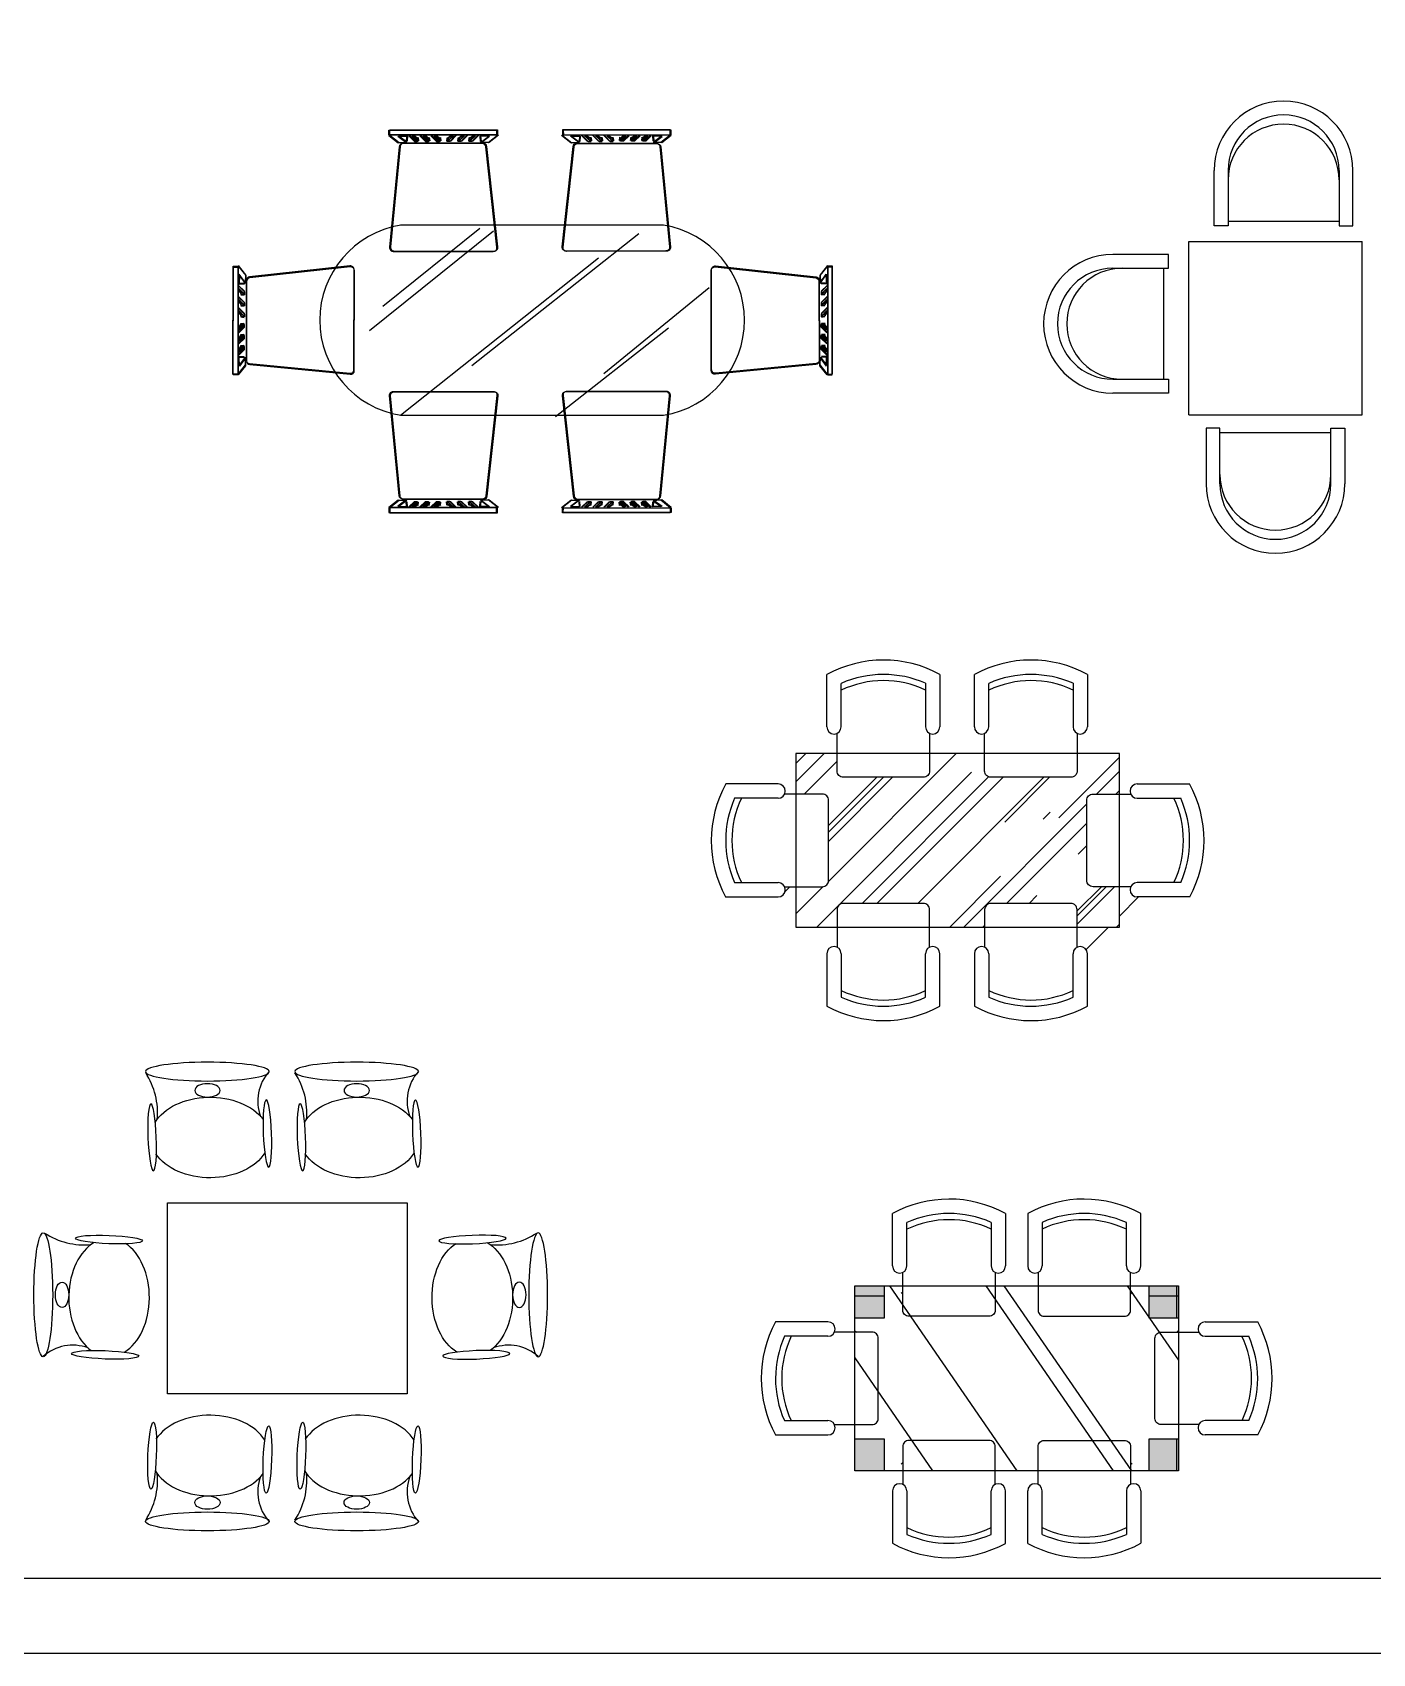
# Model space of a CAD drawing. Header units: inches. Extents: x 10.6 to 53.1, y 11.1 to 35.9.
# Drawn here: x 36.9 to 42.7, y 11.09 to 18.1 of the extents above; entities that cross this region are included whole.
import ezdxf

# ---------------------------------------------------------------- set-up
doc = ezdxf.new("R2010")
doc.units = ezdxf.units.IN
doc.header["$MEASUREMENT"] = 0
for name, color, linetype in [('02', 2, 'Continuous'), ('1', 1, 'Continuous'), ('4', 4, 'Continuous'), ('kadrbm', 4, 'Continuous')]:
    doc.layers.add(name, color=color, linetype=linetype)

# ---------------------------------------------------------------- blocks, each defined once
blk = doc.blocks.new('kadrbm')
at = {"layer": 'kadrbm', "color": 4}
blk.add_lwpolyline([(0, 0), (0, 24.7972), (21, 24.7972), (21, 0), (0, 0)], close=True, dxfattribs=at)
blk.add_lwpolyline([(20.6631, 0.3257), (20.6631, 24.4603), (0.3369, 24.4603), (0.3369, 0.3257), (20.6631, 0.3257)], dxfattribs=at)

msp = doc.modelspace()

# ---------------------------------------------------------------- hatches: boundary and pattern name
at = {"layer": '1'}
h = msp.add_hatch(dxfattribs=at)
h.set_pattern_fill('U', color=256, scale=0.2, angle=270, style=0, double=1, pattern_type=0)
h.set_pattern_definition([(270, (-51.1497, 40.03463), (0.2, -4e-17), []), (360, (-51.1497, 40.03463), (5e-17, 0.2), [])])
h.paths.add_polyline_path([(41.73, 12.5385), (41.8573, 12.5385), (41.8573, 12.6774), (41.73, 12.6774)])
h.paths.add_polyline_path([(41.73, 12.0163), (41.73, 11.8774), (41.8573, 11.8774), (41.8573, 12.0163)])
h.paths.add_polyline_path([(40.5846, 12.0163), (40.4573, 12.0163), (40.4573, 11.8774), (40.5846, 11.8774)])
h.paths.add_polyline_path([(40.5846, 12.5385), (40.5846, 12.6774), (40.4573, 12.6774), (40.4573, 12.5385)])
at = {"layer": '4'}
h = msp.add_hatch(color=256, dxfattribs=at)
h.paths.add_polyline_path([(41.73, 12.0163), (41.73, 11.8774), (41.8573, 11.8774), (41.8573, 12.0163)])
h.paths.add_polyline_path([(41.73, 12.5385), (41.8573, 12.5385), (41.8573, 12.6774), (41.73, 12.6774)])
h.paths.add_polyline_path([(40.4573, 12.5385), (40.5846, 12.5385), (40.5846, 12.6774), (40.4573, 12.6774)])
h.paths.add_polyline_path([(40.5846, 12.0163), (40.4573, 12.0163), (40.4573, 11.8774), (40.5846, 11.8774)])

# ---------------------------------------------------------------- linework, layer by layer
at = {"layer": '02'}
for p, q in [((42.0718, 17.5004), (42.0718, 17.2604)), ((42.5518, 17.5004), (42.5518, 17.2604)), ((38.4171, 16.9131), (38.8366, 17.2506)), ((39.6305, 17.2636), (38.4935, 17.2636)), ((38.3589, 16.8083), (38.8949, 17.2389)), ((38.8017, 16.657), (39.5241, 17.2273)), ((38.4935, 16.4421), (39.3493, 17.1226)), ((41.574, 17.0775), (41.814, 17.0775)), ((39.3727, 16.6221), (39.8271, 16.9945)), ((39.1629, 16.4359), (39.6523, 16.8199)), ((41.574, 16.5975), (41.814, 16.5975)), ((38.4935, 16.4421), (39.6305, 16.4421)), ((42.0367, 16.1454), (42.0367, 16.3854)), ((42.5167, 16.1454), (42.5167, 16.3854)), ((41.5861, 14.8035), (41.6024, 14.8197)), ((41.4241, 14.5445), (41.4611, 14.5815)), ((40.1562, 14.3833), (40.1764, 14.4035)), ((40.2024, 14.2854), (40.3207, 14.4037)), ((41.2109, 14.3312), (41.2445, 14.3649)), ((41.6849, 14.359), (41.6024, 14.2766)), ((41.0116, 14.229), (41.019, 14.2363)), ((41.59, 14.229), (41.6024, 14.2414)), ((41.5548, 14.229), (41.4575, 14.1317)), ((40.6574, 12.6482), (40.6647, 12.6409)), ((41.6573, 12.6482), (41.6499, 12.6409)), ((40.4568, 12.4848), (40.4642, 12.4774)), ((41.8578, 12.4848), (41.8504, 12.4774)), ((40.6574, 11.9066), (40.6647, 11.9139)), ((41.6573, 11.9066), (41.6499, 11.9139))]:
    msp.add_line(p, q, dxfattribs=at)
at = {"layer": '02', "elevation": -0.0908}
for points in [[(38.9087, 17.6738), (38.9087, 17.653), (38.4425, 17.653), (38.4425, 17.6738)], [(38.9128, 17.6753), (38.9128, 17.6546), (38.4467, 17.6546), (38.4467, 17.6753)], [(39.1929, 17.6754), (39.1929, 17.6547), (39.6591, 17.6551), (39.6591, 17.6758)], [(39.197, 17.6739), (39.1971, 17.6532), (39.6632, 17.6536), (39.6632, 17.6743)], [(37.7686, 17.0864), (37.7894, 17.0864), (37.7889, 16.6202), (37.7682, 16.6203)], [(37.7701, 17.0823), (37.7909, 17.0823), (37.7905, 16.6161), (37.7697, 16.6161)], [(40.3599, 17.0823), (40.3392, 17.0823), (40.3396, 16.6161), (40.3603, 16.6161)], [(40.3614, 17.0864), (40.3407, 17.0864), (40.3411, 16.6202), (40.3618, 16.6203)], [(38.9087, 16.0217), (38.9087, 16.0425), (38.4425, 16.0425), (38.4425, 16.0217)], [(38.9128, 16.0202), (38.9128, 16.041), (38.4467, 16.041), (38.4467, 16.0202)], [(39.1929, 16.0201), (39.1929, 16.0409), (39.6591, 16.0404), (39.6591, 16.0197)], [(39.197, 16.0216), (39.1971, 16.0424), (39.6632, 16.042), (39.6632, 16.0212)]]:
    msp.add_lwpolyline(points, close=True, dxfattribs=at)
for points in [[(38.4425, 17.6514), (38.4825, 17.6195), (38.516, 17.6211), (38.4809, 17.6467), (38.5192, 17.6482), (38.5176, 17.6259)], [(38.4467, 17.653), (38.4866, 17.621), (38.5201, 17.6226), (38.485, 17.6482), (38.5233, 17.6498), (38.5217, 17.6274)], [(38.5288, 17.6498), (38.5527, 17.6259), (38.5655, 17.6259), (38.5415, 17.6482), (38.5511, 17.6482), (38.5623, 17.6387), (38.5655, 17.6419), (38.5671, 17.6275)], [(38.5329, 17.6514), (38.5568, 17.6274), (38.5696, 17.6274), (38.5456, 17.6498), (38.5552, 17.6498), (38.5664, 17.6402), (38.5696, 17.6434), (38.5712, 17.629)], [(38.5767, 17.6498), (38.6006, 17.6259), (38.6134, 17.6259), (38.5894, 17.6482), (38.599, 17.6482), (38.6102, 17.6387), (38.6134, 17.6419), (38.615, 17.6275)], [(38.5808, 17.6514), (38.6047, 17.6274), (38.6175, 17.6274), (38.5935, 17.6498), (38.6031, 17.6498), (38.6143, 17.6402), (38.6175, 17.6434), (38.6191, 17.629)], [(38.6245, 17.6498), (38.6485, 17.6259), (38.6613, 17.6259), (38.6373, 17.6482), (38.6469, 17.6482), (38.6581, 17.6387), (38.6613, 17.6419), (38.6629, 17.6275)], [(38.6287, 17.6514), (38.6526, 17.6274), (38.6654, 17.6274), (38.6414, 17.6498), (38.651, 17.6498), (38.6622, 17.6402), (38.6654, 17.6434), (38.667, 17.629)], [(38.7299, 17.6498), (38.706, 17.6259), (38.6932, 17.6259), (38.7171, 17.6482), (38.7076, 17.6482), (38.6964, 17.6387), (38.6932, 17.6419), (38.6916, 17.6275)], [(38.734, 17.6514), (38.7101, 17.6274), (38.6973, 17.6274), (38.7213, 17.6498), (38.7117, 17.6498), (38.7005, 17.6402), (38.6973, 17.6434), (38.6957, 17.629)], [(38.7778, 17.6498), (38.7539, 17.6259), (38.7411, 17.6259), (38.765, 17.6482), (38.7555, 17.6482), (38.7443, 17.6387), (38.7411, 17.6419), (38.7395, 17.6275)], [(38.7819, 17.6514), (38.758, 17.6274), (38.7452, 17.6274), (38.7692, 17.6498), (38.7596, 17.6498), (38.7484, 17.6402), (38.7452, 17.6434), (38.7436, 17.629)], [(38.8257, 17.6498), (38.8018, 17.6259), (38.789, 17.6259), (38.8129, 17.6482), (38.8034, 17.6482), (38.7922, 17.6387), (38.789, 17.6419), (38.7874, 17.6275)], [(38.8298, 17.6514), (38.8059, 17.6274), (38.7931, 17.6274), (38.817, 17.6498), (38.8075, 17.6498), (38.7963, 17.6402), (38.7931, 17.6434), (38.7915, 17.629)], [(38.9119, 17.6514), (38.872, 17.6195), (38.8385, 17.6211), (38.8736, 17.6467), (38.8353, 17.6482), (38.8369, 17.6259)], [(38.916, 17.653), (38.8761, 17.621), (38.8426, 17.6226), (38.8777, 17.6482), (38.8394, 17.6498), (38.841, 17.6274)], [(39.1898, 17.6531), (39.2297, 17.6212), (39.2632, 17.6228), (39.2281, 17.6483), (39.2664, 17.65), (39.2648, 17.6276)], [(39.1939, 17.6516), (39.2338, 17.6197), (39.2673, 17.6213), (39.2322, 17.6468), (39.2705, 17.6484), (39.2689, 17.6261)], [(39.276, 17.6516), (39.2999, 17.6276), (39.3127, 17.6277), (39.2887, 17.65), (39.2983, 17.65), (39.3095, 17.6404), (39.3127, 17.6436), (39.3143, 17.6292)], [(39.2801, 17.65), (39.3041, 17.6261), (39.3168, 17.6261), (39.2929, 17.6485), (39.3024, 17.6485), (39.3136, 17.6389), (39.3168, 17.6421), (39.3184, 17.6277)], [(39.3239, 17.6516), (39.3478, 17.6277), (39.3606, 17.6277), (39.3366, 17.65), (39.3462, 17.65), (39.3574, 17.6405), (39.3606, 17.6437), (39.3622, 17.6293)], [(39.328, 17.6501), (39.3519, 17.6262), (39.3647, 17.6262), (39.3408, 17.6485), (39.3503, 17.6485), (39.3615, 17.6389), (39.3647, 17.6421), (39.3663, 17.6278)], [(39.3718, 17.6516), (39.3957, 17.6277), (39.4085, 17.6277), (39.3845, 17.6501), (39.3941, 17.6501), (39.4053, 17.6405), (39.4085, 17.6437), (39.4101, 17.6293)], [(39.3759, 17.6501), (39.3998, 17.6262), (39.4126, 17.6262), (39.3886, 17.6485), (39.3982, 17.6485), (39.4094, 17.639), (39.4126, 17.6422), (39.4142, 17.6278)], [(39.4771, 17.6517), (39.4532, 17.6278), (39.4404, 17.6278), (39.4644, 17.6501), (39.4548, 17.6501), (39.4436, 17.6405), (39.4404, 17.6437), (39.4388, 17.6294)], [(39.4812, 17.6502), (39.4573, 17.6263), (39.4445, 17.6263), (39.4685, 17.6486), (39.4589, 17.6486), (39.4477, 17.639), (39.4445, 17.6422), (39.4429, 17.6278)], [(39.525, 17.6518), (39.5011, 17.6278), (39.4883, 17.6278), (39.5123, 17.6502), (39.5027, 17.6502), (39.4915, 17.6406), (39.4883, 17.6438), (39.4867, 17.6294)], [(39.5291, 17.6503), (39.5052, 17.6263), (39.4924, 17.6263), (39.5164, 17.6487), (39.5068, 17.6486), (39.4956, 17.6391), (39.4924, 17.6422), (39.4908, 17.6279)], [(39.5729, 17.6518), (39.549, 17.6279), (39.5362, 17.6278), (39.5601, 17.6502), (39.5506, 17.6502), (39.5394, 17.6406), (39.5362, 17.6438), (39.5346, 17.6294)], [(39.577, 17.6503), (39.5531, 17.6263), (39.5403, 17.6263), (39.5643, 17.6487), (39.5547, 17.6487), (39.5435, 17.6391), (39.5403, 17.6423), (39.5387, 17.6279)], [(39.6591, 17.6535), (39.6192, 17.6215), (39.5857, 17.6231), (39.6208, 17.6487), (39.5825, 17.6502), (39.5841, 17.6279)], [(39.6632, 17.652), (39.6234, 17.62), (39.5898, 17.6216), (39.6249, 17.6472), (39.5866, 17.6487), (39.5882, 17.6264)], [(37.791, 17.0896), (37.8228, 17.0497), (37.8212, 17.0161), (37.7957, 17.0513), (37.7941, 17.013), (37.8164, 17.0145)], [(37.7925, 17.0855), (37.8243, 17.0455), (37.8227, 17.012), (37.7972, 17.0472), (37.7956, 17.0089), (37.8179, 17.0104)], [(40.3376, 17.0855), (40.3057, 17.0455), (40.3073, 17.012), (40.3328, 17.0472), (40.3345, 17.0089), (40.3121, 17.0104)], [(40.3391, 17.0896), (40.3072, 17.0497), (40.3088, 17.0161), (40.3343, 17.0513), (40.336, 17.013), (40.3136, 17.0145)], [(37.7925, 17.0034), (37.8164, 16.9794), (37.8164, 16.9667), (37.7941, 16.9906), (37.7941, 16.981), (37.8036, 16.9699), (37.8004, 16.9667), (37.8148, 16.9651)], [(37.794, 16.9993), (37.8179, 16.9753), (37.8179, 16.9625), (37.7956, 16.9865), (37.7956, 16.9769), (37.8051, 16.9657), (37.8019, 16.9625), (37.8163, 16.9609)], [(40.3361, 16.9993), (40.3121, 16.9753), (40.3122, 16.9625), (40.3345, 16.9865), (40.3345, 16.9769), (40.3249, 16.9657), (40.3281, 16.9625), (40.3138, 16.9609)], [(40.3376, 17.0034), (40.3137, 16.9794), (40.3137, 16.9667), (40.336, 16.9906), (40.336, 16.981), (40.3264, 16.9699), (40.3296, 16.9667), (40.3153, 16.9651)], [(37.7924, 16.9555), (37.8163, 16.9315), (37.8163, 16.9188), (37.794, 16.9427), (37.794, 16.9331), (37.8036, 16.922), (37.8004, 16.9188), (37.8147, 16.9172)], [(37.7924, 16.9076), (37.8163, 16.8836), (37.8163, 16.8709), (37.794, 16.8948), (37.794, 16.8853), (37.8035, 16.8741), (37.8003, 16.8709), (37.8147, 16.8693)], [(37.7939, 16.9514), (37.8179, 16.9274), (37.8178, 16.9146), (37.7955, 16.9386), (37.7955, 16.929), (37.8051, 16.9178), (37.8019, 16.9147), (37.8163, 16.913)], [(37.7939, 16.9035), (37.8178, 16.8795), (37.8178, 16.8667), (37.7955, 16.8907), (37.7955, 16.8811), (37.805, 16.8699), (37.8019, 16.8668), (37.8162, 16.8651)], [(40.3361, 16.9514), (40.3122, 16.9274), (40.3122, 16.9146), (40.3345, 16.9386), (40.3345, 16.929), (40.325, 16.9178), (40.3282, 16.9147), (40.3138, 16.913)], [(40.3361, 16.9035), (40.3122, 16.8795), (40.3122, 16.8667), (40.3346, 16.8907), (40.3346, 16.8811), (40.325, 16.8699), (40.3282, 16.8668), (40.3138, 16.8651)], [(40.3376, 16.9555), (40.3137, 16.9315), (40.3137, 16.9188), (40.336, 16.9427), (40.336, 16.9331), (40.3265, 16.922), (40.3297, 16.9188), (40.3153, 16.9172)], [(40.3377, 16.9076), (40.3137, 16.8836), (40.3138, 16.8709), (40.3361, 16.8948), (40.3361, 16.8853), (40.3265, 16.8741), (40.3297, 16.8709), (40.3154, 16.8693)], [(37.7923, 16.8022), (37.8163, 16.8262), (37.8163, 16.8389), (37.7939, 16.815), (37.7939, 16.8246), (37.8035, 16.8358), (37.8003, 16.8389), (37.8147, 16.8405)], [(37.7938, 16.7981), (37.8178, 16.822), (37.8178, 16.8348), (37.7954, 16.8109), (37.7954, 16.8205), (37.805, 16.8316), (37.8018, 16.8348), (37.8162, 16.8364)], [(40.3362, 16.7981), (40.3123, 16.822), (40.3123, 16.8348), (40.3346, 16.8109), (40.3346, 16.8205), (40.325, 16.8316), (40.3282, 16.8348), (40.3139, 16.8364)], [(40.3378, 16.8022), (40.3138, 16.8262), (40.3138, 16.8389), (40.3361, 16.815), (40.3361, 16.8246), (40.3266, 16.8358), (40.3297, 16.8389), (40.3154, 16.8405)], [(37.7923, 16.7543), (37.8162, 16.7783), (37.8162, 16.791), (37.7939, 16.7671), (37.7939, 16.7767), (37.8035, 16.7879), (37.8003, 16.7911), (37.8146, 16.7926)], [(37.7938, 16.7502), (37.8177, 16.7741), (37.8177, 16.7869), (37.7954, 16.763), (37.7954, 16.7726), (37.805, 16.7837), (37.8018, 16.7869), (37.8161, 16.7885)], [(40.3363, 16.7502), (40.3123, 16.7741), (40.3123, 16.7869), (40.3347, 16.763), (40.3347, 16.7726), (40.3251, 16.7837), (40.3283, 16.7869), (40.3139, 16.7885)], [(40.3378, 16.7543), (40.3138, 16.7783), (40.3138, 16.791), (40.3362, 16.7671), (40.3362, 16.7767), (40.3266, 16.7879), (40.3298, 16.7911), (40.3154, 16.7926)], [(37.7905, 16.6202), (37.8225, 16.6601), (37.8209, 16.6936), (37.7954, 16.6585), (37.7938, 16.6969), (37.8161, 16.6952)], [(37.7921, 16.6161), (37.824, 16.656), (37.8224, 16.6895), (37.7969, 16.6544), (37.7953, 16.6927), (37.8177, 16.6911)], [(37.7922, 16.7064), (37.8162, 16.7304), (37.8162, 16.7431), (37.7938, 16.7192), (37.7938, 16.7288), (37.8034, 16.74), (37.8002, 16.7432), (37.8146, 16.7447)], [(37.7937, 16.7023), (37.8177, 16.7263), (37.8177, 16.739), (37.7953, 16.7151), (37.7953, 16.7247), (37.8049, 16.7358), (37.8017, 16.739), (37.8161, 16.7406)], [(40.338, 16.6161), (40.306, 16.656), (40.3076, 16.6895), (40.3332, 16.6544), (40.3347, 16.6927), (40.3124, 16.6911)], [(40.3395, 16.6202), (40.3076, 16.6601), (40.3091, 16.6936), (40.3347, 16.6585), (40.3362, 16.6969), (40.3139, 16.6952)], [(40.3363, 16.7023), (40.3124, 16.7263), (40.3124, 16.739), (40.3347, 16.7151), (40.3347, 16.7247), (40.3251, 16.7358), (40.3283, 16.739), (40.3139, 16.7406)], [(40.3378, 16.7064), (40.3139, 16.7304), (40.3139, 16.7431), (40.3362, 16.7192), (40.3362, 16.7288), (40.3266, 16.74), (40.3298, 16.7432), (40.3155, 16.7447)], [(38.4425, 16.0441), (38.4825, 16.076), (38.516, 16.0744), (38.4809, 16.0489), (38.5192, 16.0473), (38.5176, 16.0696)], [(38.4467, 16.0426), (38.4866, 16.0745), (38.5201, 16.0729), (38.485, 16.0474), (38.5233, 16.0458), (38.5217, 16.0681)], [(38.5288, 16.0457), (38.5527, 16.0696), (38.5655, 16.0696), (38.5415, 16.0473), (38.5511, 16.0473), (38.5623, 16.0569), (38.5655, 16.0537), (38.5671, 16.068)], [(38.5329, 16.0442), (38.5568, 16.0681), (38.5696, 16.0681), (38.5456, 16.0458), (38.5552, 16.0458), (38.5664, 16.0553), (38.5696, 16.0521), (38.5712, 16.0665)], [(38.5767, 16.0457), (38.6006, 16.0696), (38.6134, 16.0696), (38.5894, 16.0473), (38.599, 16.0473), (38.6102, 16.0569), (38.6134, 16.0537), (38.615, 16.068)], [(38.5808, 16.0442), (38.6047, 16.0681), (38.6175, 16.0681), (38.5935, 16.0458), (38.6031, 16.0458), (38.6143, 16.0553), (38.6175, 16.0521), (38.6191, 16.0665)], [(38.6245, 16.0457), (38.6485, 16.0696), (38.6613, 16.0696), (38.6373, 16.0473), (38.6469, 16.0473), (38.6581, 16.0569), (38.6613, 16.0537), (38.6629, 16.068)], [(38.6287, 16.0442), (38.6526, 16.0681), (38.6654, 16.0681), (38.6414, 16.0458), (38.651, 16.0458), (38.6622, 16.0553), (38.6654, 16.0521), (38.667, 16.0665)], [(38.7299, 16.0457), (38.706, 16.0696), (38.6932, 16.0696), (38.7171, 16.0473), (38.7076, 16.0473), (38.6964, 16.0569), (38.6932, 16.0537), (38.6916, 16.068)], [(38.734, 16.0442), (38.7101, 16.0681), (38.6973, 16.0681), (38.7213, 16.0458), (38.7117, 16.0458), (38.7005, 16.0553), (38.6973, 16.0521), (38.6957, 16.0665)], [(38.7778, 16.0457), (38.7539, 16.0696), (38.7411, 16.0696), (38.765, 16.0473), (38.7555, 16.0473), (38.7443, 16.0569), (38.7411, 16.0537), (38.7395, 16.068)], [(38.7819, 16.0442), (38.758, 16.0681), (38.7452, 16.0681), (38.7692, 16.0458), (38.7596, 16.0458), (38.7484, 16.0553), (38.7452, 16.0521), (38.7436, 16.0665)], [(38.8257, 16.0457), (38.8018, 16.0696), (38.789, 16.0696), (38.8129, 16.0473), (38.8034, 16.0473), (38.7922, 16.0569), (38.789, 16.0537), (38.7874, 16.068)], [(38.8298, 16.0442), (38.8059, 16.0681), (38.7931, 16.0681), (38.817, 16.0458), (38.8075, 16.0458), (38.7963, 16.0553), (38.7931, 16.0521), (38.7915, 16.0665)], [(38.9119, 16.0441), (38.872, 16.076), (38.8385, 16.0744), (38.8736, 16.0489), (38.8353, 16.0473), (38.8369, 16.0696)], [(38.916, 16.0426), (38.8761, 16.0745), (38.8426, 16.0729), (38.8777, 16.0474), (38.8394, 16.0458), (38.841, 16.0681)], [(39.1898, 16.0425), (39.2297, 16.0743), (39.2632, 16.0727), (39.2281, 16.0472), (39.2664, 16.0456), (39.2648, 16.0679)], [(39.1939, 16.044), (39.2338, 16.0758), (39.2673, 16.0742), (39.2322, 16.0487), (39.2705, 16.0471), (39.2689, 16.0694)], [(39.276, 16.044), (39.2999, 16.0679), (39.3127, 16.0679), (39.2887, 16.0456), (39.2983, 16.0455), (39.3095, 16.0551), (39.3127, 16.0519), (39.3143, 16.0663)], [(39.2801, 16.0455), (39.3041, 16.0694), (39.3168, 16.0694), (39.2929, 16.0471), (39.3024, 16.0471), (39.3136, 16.0566), (39.3168, 16.0534), (39.3184, 16.0678)], [(39.3239, 16.0439), (39.3478, 16.0678), (39.3606, 16.0678), (39.3366, 16.0455), (39.3462, 16.0455), (39.3574, 16.0551), (39.3606, 16.0519), (39.3622, 16.0662)], [(39.328, 16.0454), (39.3519, 16.0694), (39.3647, 16.0693), (39.3408, 16.047), (39.3503, 16.047), (39.3615, 16.0566), (39.3647, 16.0534), (39.3663, 16.0677)], [(39.3718, 16.0439), (39.3957, 16.0678), (39.4085, 16.0678), (39.3845, 16.0455), (39.3941, 16.0455), (39.4053, 16.055), (39.4085, 16.0518), (39.4101, 16.0662)], [(39.3759, 16.0454), (39.3998, 16.0693), (39.4126, 16.0693), (39.3886, 16.047), (39.3982, 16.047), (39.4094, 16.0565), (39.4126, 16.0533), (39.4142, 16.0677)], [(39.4771, 16.0438), (39.4532, 16.0678), (39.4404, 16.0678), (39.4644, 16.0454), (39.4548, 16.0454), (39.4436, 16.055), (39.4404, 16.0518), (39.4388, 16.0662)], [(39.4812, 16.0453), (39.4573, 16.0693), (39.4445, 16.0693), (39.4685, 16.0469), (39.4589, 16.0469), (39.4477, 16.0565), (39.4445, 16.0533), (39.4429, 16.0677)], [(39.525, 16.0438), (39.5011, 16.0677), (39.4883, 16.0677), (39.5123, 16.0454), (39.5027, 16.0454), (39.4915, 16.055), (39.4883, 16.0518), (39.4867, 16.0661)], [(39.5291, 16.0453), (39.5052, 16.0692), (39.4924, 16.0692), (39.5164, 16.0469), (39.5068, 16.0469), (39.4956, 16.0565), (39.4924, 16.0533), (39.4908, 16.0676)], [(39.5729, 16.0437), (39.549, 16.0677), (39.5362, 16.0677), (39.5601, 16.0453), (39.5506, 16.0453), (39.5394, 16.0549), (39.5362, 16.0517), (39.5346, 16.0661)], [(39.577, 16.0452), (39.5531, 16.0692), (39.5403, 16.0692), (39.5643, 16.0468), (39.5547, 16.0468), (39.5435, 16.0564), (39.5403, 16.0532), (39.5387, 16.0676)], [(39.6591, 16.042), (39.6192, 16.074), (39.5857, 16.0724), (39.6208, 16.0469), (39.5825, 16.0453), (39.5841, 16.0676)], [(39.6632, 16.0436), (39.6234, 16.0755), (39.5898, 16.0739), (39.6249, 16.0484), (39.5866, 16.0468), (39.5882, 16.0692)]]:
    msp.add_lwpolyline(points, dxfattribs=at)
for points in [[(38.8465, 17.6163), (38.5034, 17.6163, 0.386469), (38.4875, 17.6019), (38.4458, 17.1679, 0.442513), (38.4617, 17.1504), (38.8941, 17.1504, 0.446574), (38.91, 17.1681), (38.8624, 17.6021, 0.382577)], [(38.8506, 17.6179), (38.5075, 17.6179, 0.386469), (38.4916, 17.6034), (38.4499, 17.1694, 0.442513), (38.4658, 17.1519), (38.8982, 17.1519, 0.446574), (38.9141, 17.1696), (38.8665, 17.6036, 0.382577)], [(39.2552, 17.618), (39.5984, 17.6183, -0.386469), (39.6143, 17.6039), (39.6563, 17.1699, -0.442513), (39.6404, 17.1524), (39.208, 17.152, -0.446574), (39.1921, 17.1697), (39.2393, 17.6038, -0.382577)], [(39.2593, 17.6165), (39.6025, 17.6168, -0.386469), (39.6184, 17.6024), (39.6604, 17.1684, -0.442513), (39.6445, 17.1509), (39.2121, 17.1505, -0.446574), (39.1962, 17.1682), (39.2434, 17.6023, -0.382577)], [(37.826, 17.0242), (37.8257, 16.681, 0.386469), (37.8401, 16.6651), (38.2741, 16.6231, 0.442513), (38.2916, 16.639), (38.292, 17.0714, 0.446574), (38.2743, 17.0872), (37.8402, 17.04, 0.382577)], [(37.8275, 17.0201), (37.8272, 16.6769, 0.386469), (37.8416, 16.661), (38.2756, 16.619, 0.442513), (38.2931, 16.6348), (38.2935, 17.0672, 0.446574), (38.2758, 17.0831), (37.8418, 17.0359, 0.382577)], [(40.3025, 17.0201), (40.3028, 16.6769, -0.386469), (40.2884, 16.661), (39.8544, 16.619, -0.442513), (39.8369, 16.6348), (39.8366, 17.0672, -0.446574), (39.8542, 17.0831), (40.2883, 17.0359, -0.382577)], [(40.304, 17.0242), (40.3043, 16.681, -0.386469), (40.2899, 16.6651), (39.8559, 16.6231, -0.442513), (39.8384, 16.639), (39.8381, 17.0714, -0.446574), (39.8558, 17.0872), (40.2898, 17.04, -0.382577)], [(38.8465, 16.0792), (38.5034, 16.0792, -0.386469), (38.4875, 16.0936), (38.4458, 16.5276, -0.442513), (38.4617, 16.5451), (38.8941, 16.5451, -0.446574), (38.91, 16.5274), (38.8624, 16.0934, -0.382577)], [(38.8506, 16.0777), (38.5075, 16.0777, -0.386469), (38.4916, 16.0921), (38.4499, 16.5261, -0.442513), (38.4658, 16.5436), (38.8982, 16.5436, -0.446574), (38.9141, 16.5259), (38.8665, 16.0919, -0.382577)], [(39.2552, 16.0775), (39.5984, 16.0772, 0.386469), (39.6143, 16.0916), (39.6563, 16.5256, 0.442513), (39.6404, 16.5431), (39.208, 16.5435, 0.446574), (39.1921, 16.5258), (39.2393, 16.0917, 0.382577)], [(39.2593, 16.079), (39.6025, 16.0787, 0.386469), (39.6184, 16.0931), (39.6604, 16.5271, 0.442513), (39.6445, 16.5446), (39.2121, 16.545, 0.446574), (39.1962, 16.5273), (39.2434, 16.0933, 0.382577)]]:
    msp.add_lwpolyline(points, format="xyb", close=True, dxfattribs=at)
at = {"layer": '02'}
for points in [[(40.3366, 15.0945), (40.3366, 15.3212)], [(40.3989, 15.0945), (40.3989, 15.2825)], [(40.7633, 15.2828), (40.7633, 15.0945)], [(40.8255, 15.3216), (40.8255, 15.0945)], [(40.9745, 15.0945), (40.9745, 15.3212)], [(41.0368, 15.0945), (41.0368, 15.2825)], [(41.4012, 15.2828), (41.4012, 15.0945)], [(41.4634, 15.3216), (41.4634, 15.0945)], [(40.1259, 14.8479), (39.8992, 14.8479)], [(41.6789, 14.8479), (41.9056, 14.8479)], [(40.1259, 14.7857), (39.9379, 14.7857)], [(41.6789, 14.7857), (41.8669, 14.7857)], [(39.9375, 14.4213), (40.1259, 14.4213)], [(41.8673, 14.4213), (41.6789, 14.4213)], [(39.8988, 14.359), (40.1259, 14.359)], [(41.906, 14.359), (41.6789, 14.359)], [(40.3366, 14.1135), (40.3366, 13.8868)], [(40.3989, 14.1135), (40.3989, 13.9255)], [(40.7633, 13.9251), (40.7633, 14.1135)], [(40.8255, 13.8864), (40.8255, 14.1135)], [(40.9745, 14.1135), (40.9745, 13.8868)], [(41.0368, 14.1135), (41.0368, 13.9255)], [(41.4012, 13.9251), (41.4012, 14.1135)], [(41.4634, 13.8864), (41.4634, 14.1135)], [(40.6203, 12.7637), (40.6203, 12.9904)], [(41.1092, 12.9908), (41.1092, 12.7637)], [(41.2054, 12.9908), (41.2054, 12.7637)], [(41.6943, 12.7637), (41.6943, 12.9904)], [(40.6825, 12.7637), (40.6825, 12.9517)], [(41.0469, 12.9521), (41.0469, 12.7637)], [(41.2677, 12.9521), (41.2677, 12.7637)], [(41.6321, 12.7637), (41.6321, 12.9517)], [(40.3413, 12.5219), (40.1147, 12.5219)], [(41.9733, 12.5219), (42.1999, 12.5219)], [(40.3413, 12.4597), (40.1533, 12.4597)], [(41.9733, 12.4597), (42.1613, 12.4597)], [(40.153, 12.0952), (40.3413, 12.0952)], [(42.1616, 12.0952), (41.9733, 12.0952)], [(40.1142, 12.033), (40.3413, 12.033)], [(42.2004, 12.033), (41.9733, 12.033)], [(40.6203, 11.7911), (40.6203, 11.5644)], [(40.6825, 11.7911), (40.6825, 11.6031)], [(41.0469, 11.6027), (41.0469, 11.7911)], [(41.1092, 11.564), (41.1092, 11.7911)], [(41.2054, 11.564), (41.2054, 11.7911)], [(41.2677, 11.6027), (41.2677, 11.7911)], [(41.6321, 11.7911), (41.6321, 11.6031)], [(41.6943, 11.7911), (41.6943, 11.5644)]]:
    msp.add_lwpolyline(points, dxfattribs=at)
for points in [[(40.7811, 15.0664), (40.7811, 14.9034, -0.414214), (40.7544, 14.8767), (40.4077, 14.8767, -0.414214), (40.3811, 14.9034), (40.3811, 15.0664)], [(41.419, 15.0664), (41.419, 14.9034, -0.414214), (41.3923, 14.8767), (41.0457, 14.8767, -0.414214), (41.019, 14.9034), (41.019, 15.0664)], [(40.154, 14.4035), (40.317, 14.4035, 0.414214), (40.3437, 14.4302), (40.3437, 14.7768, 0.414214), (40.317, 14.8035), (40.154, 14.8035)], [(41.6508, 14.4035), (41.4878, 14.4035, -0.414214), (41.4611, 14.4302), (41.4611, 14.7768, -0.414214), (41.4878, 14.8035), (41.6508, 14.8035)], [(40.7811, 14.1416), (40.7811, 14.3046, 0.414214), (40.7544, 14.3312), (40.4077, 14.3312, 0.414214), (40.3811, 14.3046), (40.3811, 14.1416)], [(41.419, 14.1416), (41.419, 14.3046, 0.414214), (41.3923, 14.3312), (41.0457, 14.3312, 0.414214), (41.019, 14.3046), (41.019, 14.1416)], [(41.0647, 12.7356), (41.0647, 12.5726, -0.414214), (41.0381, 12.546), (40.6914, 12.546, -0.414214), (40.6647, 12.5726), (40.6647, 12.7356)], [(41.2499, 12.7356), (41.2499, 12.5726, 0.414214), (41.2766, 12.546), (41.6232, 12.546, 0.414214), (41.6499, 12.5726), (41.6499, 12.7356)], [(40.3694, 12.0774), (40.5324, 12.0774, 0.414214), (40.5591, 12.1041), (40.5591, 12.4508, 0.414214), (40.5324, 12.4774), (40.3694, 12.4774)], [(41.9452, 12.0774), (41.7822, 12.0774, -0.414214), (41.7555, 12.1041), (41.7555, 12.4508, -0.414214), (41.7822, 12.4774), (41.9452, 12.4774)], [(41.0647, 11.8192), (41.0647, 11.9822, 0.414214), (41.0381, 12.0088), (40.6914, 12.0088, 0.414214), (40.6647, 11.9822), (40.6647, 11.8192)], [(41.2499, 11.8192), (41.2499, 11.9822, -0.414214), (41.2766, 12.0088), (41.6232, 12.0088, -0.414214), (41.6499, 11.9822), (41.6499, 11.8192)]]:
    msp.add_lwpolyline(points, format="xyb", dxfattribs=at)
for points in [[(40.2024, 14.229), (41.6024, 14.229), (41.6024, 14.979), (40.2024, 14.979)], [(37.485, 13.0366), (38.521, 13.0366), (38.521, 12.2114), (37.485, 12.2114)]]:
    msp.add_lwpolyline(points, close=True, dxfattribs=at)
for centre, radius, start, end in [((42.3118, 17.5004), 0.24, 0, 180), ((42.3118, 17.4604), 0.24, 0, 180), ((38.5596, 16.8528), 0.416, 99.13208, 260.86792), ((39.5645, 16.8528), 0.416, 279.13208, 80.86792), ((41.574, 16.8375), 0.24, 90, 270), ((41.614, 16.8375), 0.24, 90, 270), ((42.2767, 16.1854), 0.24, 180, 0), ((42.2767, 16.1454), 0.24, 180, 0), ((40.5815, 14.8705), 0.5128, 61.58303, 118.51785), ((41.2194, 14.8705), 0.5128, 61.58303, 118.51785), ((40.5815, 14.8705), 0.4506, 66.20179, 113.90856), ((40.5815, 14.8705), 0.4239, 64.60229, 115.51652), ((41.2194, 14.8705), 0.4506, 66.20179, 113.90856), ((41.2194, 14.8705), 0.4239, 64.60229, 115.51652), ((40.3677, 15.0945), 0.0311, 180, 0), ((40.7944, 15.0945), 0.0311, 180, 0), ((41.0057, 15.0945), 0.0311, 180, 0), ((41.4323, 15.0945), 0.0311, 180, 0), ((40.3498, 14.6031), 0.5128, 151.48215, 208.41697), ((40.1259, 14.8168), 0.0311, 270, 90), ((41.6789, 14.8168), 0.0311, 90, 270), ((41.455, 14.6031), 0.5128, 331.58303, 28.51785), ((40.3498, 14.6031), 0.4506, 156.09144, 203.79821), ((40.3498, 14.6031), 0.4239, 154.48348, 205.39771), ((41.455, 14.6031), 0.4239, 334.60229, 25.51652), ((41.455, 14.6031), 0.4506, 336.20179, 23.90856), ((40.1259, 14.3902), 0.0311, 270, 90), ((41.6789, 14.3902), 0.0311, 90, 270), ((40.3677, 14.1135), 0.0311, 0, 180), ((40.7944, 14.1135), 0.0311, 0, 180), ((41.0057, 14.1135), 0.0311, 0, 180), ((41.4323, 14.1135), 0.0311, 0, 180), ((40.5815, 14.3374), 0.4239, 244.48348, 295.39771), ((41.2194, 14.3374), 0.4239, 244.48348, 295.39771), ((40.5815, 14.3374), 0.5128, 241.48215, 298.41697), ((40.5815, 14.3374), 0.4506, 246.09144, 293.79821), ((41.2194, 14.3374), 0.5128, 241.48215, 298.41697), ((41.2194, 14.3374), 0.4506, 246.09144, 293.79821), ((38.0661, 13.4768), 0.1905, 137.94716, 200.5588), ((38.7117, 13.4768), 0.1905, 137.94716, 200.5588), ((37.1288, 13.426), 0.3134, 354.79142, 33.30237), ((37.7744, 13.426), 0.3134, 354.79142, 33.30237), ((40.8651, 12.5398), 0.5128, 61.58303, 118.51785), ((41.4495, 12.5398), 0.5128, 61.48215, 118.41697), ((40.8651, 12.5398), 0.4506, 66.20179, 113.90856), ((41.4495, 12.5398), 0.4506, 66.09144, 113.79821), ((37.1258, 13.1679), 0.3134, 236.69763, 275.20858), ((38.9103, 13.1679), 0.3134, 264.79142, 303.30237), ((40.8651, 12.5398), 0.4239, 64.60229, 115.51652), ((41.4495, 12.5398), 0.4239, 64.48348, 115.39771), ((40.6514, 12.7637), 0.0311, 180, 0), ((41.0781, 12.7637), 0.0311, 180, 0), ((41.2366, 12.7637), 0.0311, 180, 0), ((41.6632, 12.7637), 0.0311, 180, 0), ((40.5653, 12.2771), 0.5128, 151.48215, 208.41697), ((40.3413, 12.4908), 0.0311, 270, 90), ((41.9733, 12.4908), 0.0311, 90, 270), ((41.7493, 12.2771), 0.5128, 331.58303, 28.51785), ((37.0749, 12.2306), 0.1905, 69.4412, 132.05284), ((38.9611, 12.2306), 0.1905, 47.94716, 110.5588), ((40.5653, 12.2771), 0.4506, 156.09144, 203.79821), ((40.5653, 12.2771), 0.4239, 154.48348, 205.39771), ((41.7493, 12.2771), 0.4239, 334.60229, 25.51652), ((41.7493, 12.2771), 0.4506, 336.20179, 23.90856), ((40.3413, 12.0641), 0.0311, 270, 90), ((41.9733, 12.0641), 0.0311, 90, 270), ((37.1288, 11.837), 0.3134, 326.69763, 5.20858), ((38.0661, 11.7862), 0.1905, 159.4412, 222.05284), ((37.7744, 11.837), 0.3134, 326.69763, 5.20858), ((38.7117, 11.7862), 0.1905, 159.4412, 222.05284), ((40.6514, 11.7911), 0.0311, 0, 180), ((41.0781, 11.7911), 0.0311, 0, 180), ((41.2366, 11.7911), 0.0311, 0, 180), ((41.6632, 11.7911), 0.0311, 0, 180), ((40.8651, 12.015), 0.4239, 244.48348, 295.39771), ((40.8651, 12.015), 0.4506, 246.09144, 293.79821), ((41.4495, 12.015), 0.4239, 244.60229, 295.51652), ((41.4495, 12.015), 0.4506, 246.20179, 293.90856), ((40.8651, 12.015), 0.5128, 241.48215, 298.41697), ((41.4495, 12.015), 0.5128, 241.58303, 298.51785)]:
    msp.add_arc(centre, radius, start, end, dxfattribs=at)
at = {"layer": '02', "extrusion": (0, 0, -1)}
for centre, major_axis, ratio in [((37.6578, 13.6039), (0.2676, 0), 0.151943), ((38.3033, 13.6039), (0.2676, 0), 0.151943), ((37.6578, 13.5226), (0.0548, 0), 0.530277), ((38.3033, 13.5226), (0.0548, 0), 0.530277), ((37.4188, 13.3197), (-0.0056, 0.1452), 0.124282), ((37.9174, 13.3361), (-0.0056, 0.1452), 0.124282), ((38.0644, 13.3197), (-0.0056, 0.1452), 0.124282), ((38.563, 13.3361), (-0.0056, 0.1452), 0.124282), ((38.804, 12.8779), (0.1452, 0.0056), 0.124282), ((39.0882, 12.6389), (0, -0.2676), 0.151943), ((39.0068, 12.6389), (0, -0.0548), 0.530277), ((38.8204, 12.3793), (0.1452, 0.0056), 0.124282)]:
    msp.add_ellipse(centre, major_axis=major_axis, ratio=ratio, dxfattribs=at)
for centre, major_axis, start_param, end_param in [((37.6694, 13.3192), (0.2558, 0), 3.518915, 5.824151), ((38.3149, 13.3192), (0.2558, 0), 3.518915, 5.824151), ((37.6694, 13.3192), (0.2558, 0), 6.675155, 9.009395), ((38.3149, 13.3192), (0.2558, 0), 6.675155, 9.009395), ((38.8035, 12.6273), (0, -0.2558), 6.675155, 9.009395), ((38.8035, 12.6273), (0, -0.2558), 3.518915, 5.824151)]:
    msp.add_ellipse(centre, major_axis=major_axis, ratio=0.681411, start_param=start_param, end_param=end_param, dxfattribs=at)
at = {"layer": '02'}
for centre, major_axis, ratio in [((36.9479, 12.6389), (0, -0.2676), 0.151943), ((37.2321, 12.8779), (-0.1452, 0.0056), 0.124282), ((37.0292, 12.6389), (0, -0.0548), 0.530277), ((37.2156, 12.3793), (-0.1452, 0.0056), 0.124282), ((37.4188, 11.9433), (-0.0056, -0.1452), 0.124282), ((37.9174, 11.9269), (-0.0056, -0.1452), 0.124282), ((38.0644, 11.9433), (-0.0056, -0.1452), 0.124282), ((38.563, 11.9269), (-0.0056, -0.1452), 0.124282), ((37.6578, 11.7405), (0.0548, 0), 0.530277), ((38.3033, 11.7405), (0.0548, 0), 0.530277), ((37.6578, 11.6591), (0.2676, 0), 0.151943), ((38.3033, 11.6591), (0.2676, 0), 0.151943)]:
    msp.add_ellipse(centre, major_axis=major_axis, ratio=ratio, dxfattribs=at)
for centre, major_axis, start_param, end_param in [((37.2325, 12.6273), (0, -0.2558), 3.518915, 5.824151), ((37.2325, 12.6273), (0, -0.2558), 6.675155, 9.009395), ((37.6694, 11.9438), (0.2558, 0), 6.675155, 9.009395), ((38.3149, 11.9438), (0.2558, 0), 6.675155, 9.009395), ((37.6694, 11.9438), (0.2558, 0), 3.518915, 5.824151), ((38.3149, 11.9438), (0.2558, 0), 3.518915, 5.824151)]:
    msp.add_ellipse(centre, major_axis=major_axis, ratio=0.681411, start_param=start_param, end_param=end_param, dxfattribs=at)
at = {"layer": '1'}
for p, q in [((42.0118, 17.2604), (42.0118, 17.5004)), ((42.6118, 17.2604), (42.6118, 17.5004)), ((42.0718, 17.2604), (42.0118, 17.2604)), ((42.0718, 17.2804), (42.5518, 17.2804)), ((42.5518, 17.2604), (42.6118, 17.2604)), ((41.9017, 17.1938), (42.6517, 17.1938)), ((41.9017, 16.4438), (41.9017, 17.1938)), ((42.6517, 16.4438), (42.6517, 17.1938)), ((41.814, 17.1375), (41.574, 17.1375)), ((41.814, 17.0775), (41.814, 17.1375)), ((41.794, 16.5975), (41.794, 17.0775)), ((41.814, 16.5975), (41.814, 16.5375)), ((41.814, 16.5375), (41.574, 16.5375)), ((41.9017, 16.4438), (42.6517, 16.4438)), ((42.0367, 16.3854), (41.9767, 16.3854)), ((41.9767, 16.3854), (41.9767, 16.1454)), ((42.5167, 16.3654), (42.0367, 16.3654)), ((42.5167, 16.3854), (42.5767, 16.3854)), ((42.5767, 16.3854), (42.5767, 16.1454)), ((40.608, 12.6774), (41.1589, 11.8774)), ((41.024, 12.6774), (41.5749, 11.8774)), ((41.1027, 12.6774), (41.6536, 11.8774)), ((41.6359, 12.6774), (41.8573, 12.3559)), ((40.4573, 12.3664), (40.794, 11.8774))]:
    msp.add_line(p, q, dxfattribs=at)
for centre, start, end in [((42.3118, 17.5004), 0, 180), ((41.574, 16.8375), 90, 270), ((42.2767, 16.1454), 180, 0)]:
    msp.add_arc(centre, 0.3, start, end, dxfattribs=at)
at = {"layer": '4'}
for p, q in [((40.2024, 14.9356), (40.2458, 14.979)), ((40.2024, 14.8566), (40.3248, 14.979)), ((40.2391, 14.8035), (40.3811, 14.9455)), ((40.3434, 14.4264), (40.8959, 14.979)), ((41.3397, 14.7007), (41.6024, 14.9634)), ((40.2932, 14.229), (40.9625, 14.8983)), ((40.3437, 14.5991), (40.6212, 14.8767)), ((40.3437, 14.6386), (40.5817, 14.8767)), ((40.3437, 14.6674), (40.553, 14.8767)), ((40.4889, 14.3312), (41.0361, 14.8785)), ((40.5535, 14.3312), (41.099, 14.8767)), ((40.7295, 14.3312), (41.275, 14.8767)), ((41.1062, 14.6828), (41.3002, 14.8767)), ((41.5035, 14.8035), (41.6024, 14.9024)), ((40.929, 14.229), (41.4611, 14.7611)), ((41.272, 14.6961), (41.3019, 14.726)), ((41.1139, 14.3312), (41.4611, 14.6785)), ((40.8679, 14.229), (41.0882, 14.4493)), ((41.419, 14.2987), (41.5238, 14.4035)), ((41.419, 14.2412), (41.5813, 14.4035)), ((41.419, 14.2771), (41.5453, 14.4035)), ((40.4573, 12.6774), (41.8573, 12.6774)), ((40.4573, 11.8774), (40.4573, 12.6774)), ((41.8573, 12.6774), (41.8573, 11.8774)), ((41.8573, 11.8774), (40.4573, 11.8774))]:
    msp.add_line(p, q, dxfattribs=at)
for points in [[(40.5846, 12.6774), (40.5846, 12.5385), (40.4573, 12.5385)], [(41.8573, 12.5385), (41.73, 12.5385), (41.73, 12.6774)], [(40.4573, 12.0163), (40.5846, 12.0163), (40.5846, 11.8774)], [(41.73, 11.8774), (41.73, 12.0163), (41.8573, 12.0163)]]:
    msp.add_lwpolyline(points, dxfattribs=at)

# ---------------------------------------------------------------- block references
at = {"layer": 'kadrbm'}
msp.add_blockref('kadrbm', (32.0853, 11.0876), dxfattribs=at)

doc.saveas('drawing.dxf')
